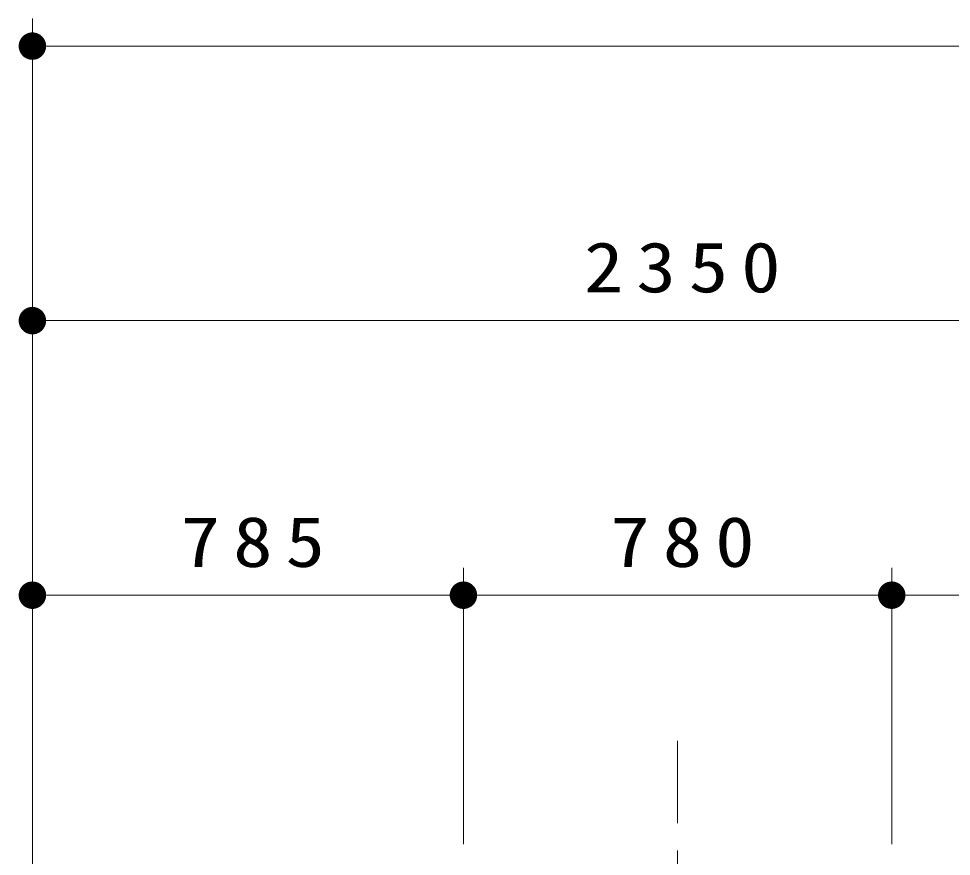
# Model space of a CAD drawing. Units: millimetres on the paper, scale 1:50. Extents: x -385 to 0, y -5 to 267.
# Drawn here: x -350.13 to -316.16, y 98.39 to 128.9 of the extents above; entities that cross this region are included whole.
import ezdxf

# ---------------------------------------------------------------- set-up
doc = ezdxf.new("R2010")
doc.units = ezdxf.units.MM
doc.linetypes.add('USER2', pattern=[6, 3, -1, 1, -1])
doc.layers.add('LY_1', color=7, linetype='Continuous', lineweight=13)
doc.styles.add('ＭＳ ゴシック', font='')
doc.styles.get('ＭＳ ゴシック').set_extended_font_data('MS Gothic')

# ---------------------------------------------------------------- blocks, each defined once
blk = doc.blocks.new('filled_dot')
at = {"color": 0, "linetype": 'Continuous', "lineweight": -2, "const_width": 1.25}
blk.add_lwpolyline([(-0.625, 0, 1), (0.625, 0, 1)], format="xyb", close=True, dxfattribs=at)

msp = doc.modelspace()

# ---------------------------------------------------------------- linework, layer by layer
at = {"layer": 'LY_1'}
for p, q in [((-349.63, 118.901), (-349.63, 128.901)), ((-349.63, 127.901), (-247.93, 127.901)), ((-349.63, 108.901), (-349.63, 118.901)), ((-349.63, 117.901), (-302.63, 117.901)), ((-349.63, 97.736), (-349.63, 108.901)), ((-333.93, 98.836), (-333.93, 108.901)), ((-318.33, 98.836), (-318.33, 108.901)), ((-349.63, 107.901), (-333.93, 107.901)), ((-333.93, 107.901), (-318.33, 107.901)), ((-318.33, 107.901), (-302.63, 107.901))]:
    msp.add_line(p, q, dxfattribs=at)
at = {"layer": 'LY_1', "linetype": 'USER2'}
msp.add_line((-326.13, 102.601), (-326.13, 46.936), dxfattribs=at)

# ---------------------------------------------------------------- block references
at = {"layer": 'LY_1', "xscale": 0.4, "yscale": 0.4}
for p in [(-349.63, 127.901), (-349.63, 117.901), (-349.63, 107.901), (-333.93, 107.901), (-318.33, 107.901)]:
    msp.add_blockref('filled_dot', p, dxfattribs=at)
at = {"layer": 'LY_1', "xscale": 0.4, "yscale": 0.4, "rotation": 180}
for p in [(-333.93, 107.901), (-318.33, 107.901)]:
    msp.add_blockref('filled_dot', p, dxfattribs=at)

# ---------------------------------------------------------------- texts
at = {"layer": 'LY_1', "char_height": 1.833, "attachment_point": 8, "style": 'ＭＳ ゴシック'}
for s, insert in [('\\T1.33;\\W1.15;2350', (-325.721, 118.901)), ('\\T1.33;\\W1.15;785', (-341.363, 108.901)), ('\\T1.33;\\W1.15;780', (-325.715, 108.901))]:
    msp.add_mtext(s, dxfattribs=dict(at, insert=insert))

doc.saveas('drawing.dxf')
